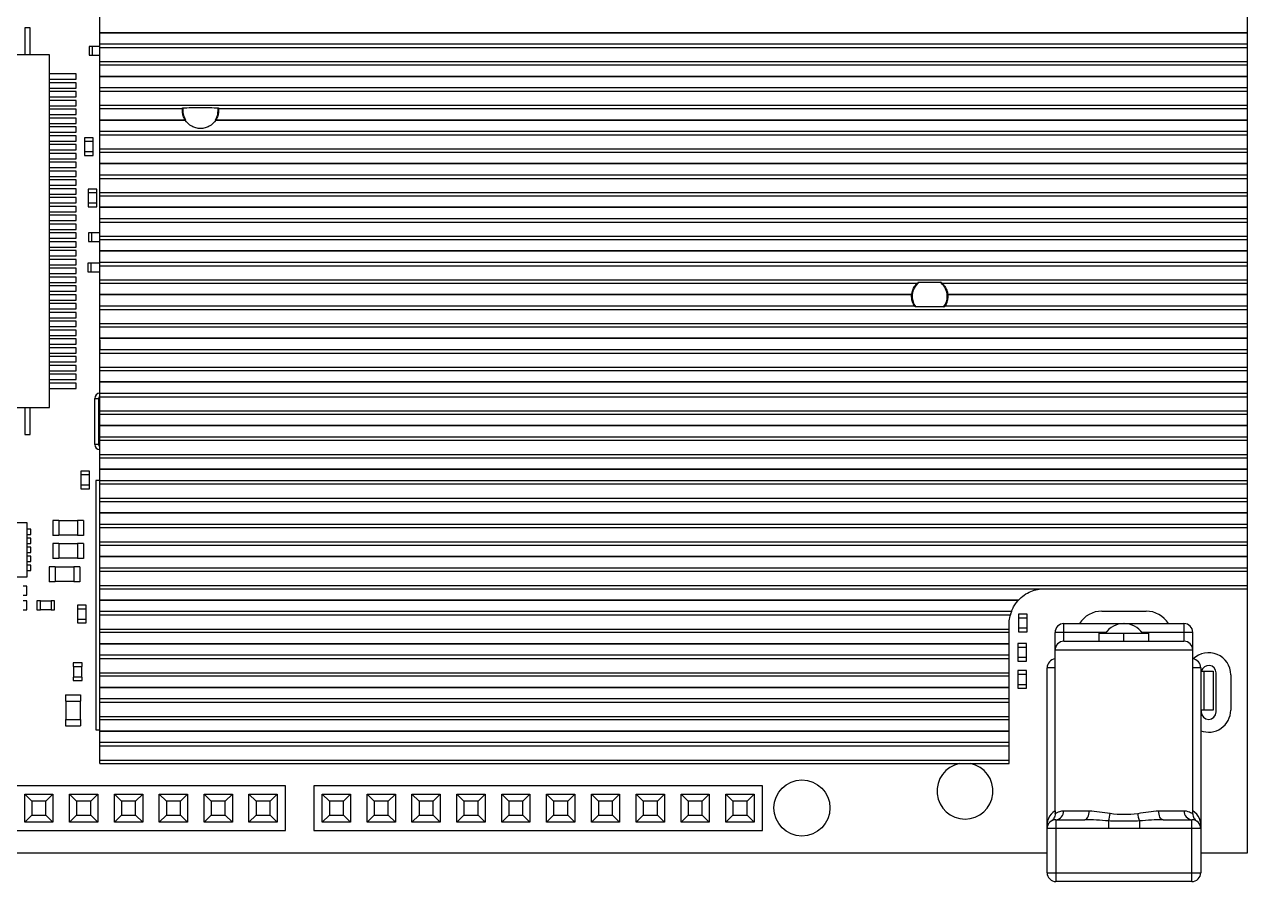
# Model space of a CAD drawing. Extents: x 0 to 723, y 0 to 367.
# Drawn here: x 629.4 to 717.4, y 253 to 314.6 of the extents above; entities that cross this region are included whole.
import ezdxf

# ---------------------------------------------------------------- set-up
doc = ezdxf.new("R2010")
doc.units = 0
doc.header["$MEASUREMENT"] = 0
doc.layers.get('0').update_dxf_attribs({"linetype": 'CONTINUOUS'})

msp = doc.modelspace()

# ---------------------------------------------------------------- linework, layer by layer
at = {"linetype": 'CONTINUOUS'}
for p, q in [((717.411, 255.081), (717.411, 333.358)), ((634.861, 261.503), (634.861, 316.367)), ((629.852, 314.392), (629.465, 314.392)), ((629.465, 314.392), (629.465, 312.457)), ((629.852, 312.457), (629.852, 314.392)), ((717.411, 314.037), (634.861, 314.037)), ((634.861, 314.036), (717.411, 314.036)), ((717.411, 313.211), (634.861, 313.211)), ((631.231, 312.457), (605.861, 312.457)), ((631.231, 287.087), (631.231, 312.457)), ((634.089, 313.053), (634.089, 312.418)), ((634.343, 313.053), (634.089, 313.053)), ((634.089, 312.418), (634.343, 312.418)), ((634.343, 312.418), (634.343, 313.053)), ((634.861, 313.04), (634.343, 313.04)), ((634.343, 312.431), (634.861, 312.431)), ((634.861, 312.976), (717.411, 312.976)), ((634.861, 311.96), (717.411, 311.96)), ((634.861, 311.724), (717.411, 311.724)), ((633.166, 311.078), (631.231, 311.078)), ((631.231, 310.691), (633.166, 310.691)), ((633.166, 310.691), (633.166, 311.078)), ((717.411, 310.899), (634.861, 310.899)), ((634.861, 310.898), (717.411, 310.898)), ((633.166, 310.443), (631.231, 310.443)), ((631.231, 310.056), (633.166, 310.056)), ((633.166, 309.808), (631.231, 309.808)), ((633.166, 310.056), (633.166, 310.443)), ((633.166, 309.421), (633.166, 309.808)), ((717.411, 310.073), (634.861, 310.073)), ((634.861, 309.838), (717.411, 309.838)), ((631.231, 309.421), (633.166, 309.421)), ((633.166, 309.173), (631.231, 309.173)), ((631.231, 308.786), (633.166, 308.786)), ((633.166, 308.786), (633.166, 309.173)), ((634.861, 308.822), (717.411, 308.822)), ((633.166, 308.538), (631.231, 308.538)), ((631.231, 308.151), (633.166, 308.151)), ((633.166, 307.903), (631.231, 307.903)), ((633.166, 308.151), (633.166, 308.538)), ((633.166, 307.516), (633.166, 307.903)), ((634.861, 308.587), (640.806, 308.587)), ((643.394, 308.587), (717.411, 308.587)), ((631.231, 307.516), (633.166, 307.516)), ((633.166, 307.268), (631.231, 307.268)), ((633.166, 306.881), (633.166, 307.268)), ((640.993, 307.761), (634.861, 307.761)), ((634.861, 307.761), (640.994, 307.761)), ((717.411, 307.761), (643.207, 307.761)), ((643.207, 307.761), (717.411, 307.761)), ((631.231, 306.881), (633.166, 306.881)), ((633.166, 306.633), (631.231, 306.633)), ((631.231, 306.246), (633.166, 306.246)), ((633.166, 306.246), (633.166, 306.633)), ((634.382, 306.49), (633.747, 306.49)), ((633.747, 306.49), (633.747, 306.236)), ((633.747, 306.236), (634.382, 306.236)), ((633.759, 306.236), (633.759, 305.474)), ((634.369, 305.474), (634.369, 306.236)), ((634.382, 306.236), (634.382, 306.49)), ((717.411, 306.935), (634.861, 306.935)), ((634.861, 306.7), (717.411, 306.7)), ((633.166, 305.998), (631.231, 305.998)), ((631.231, 305.611), (633.166, 305.611)), ((633.166, 305.363), (631.231, 305.363)), ((633.166, 305.611), (633.166, 305.998)), ((633.166, 304.976), (633.166, 305.363)), ((633.747, 305.474), (633.747, 305.22)), ((634.382, 305.474), (633.747, 305.474)), ((634.382, 305.22), (634.382, 305.474)), ((634.861, 305.684), (717.411, 305.684)), ((634.861, 305.449), (717.411, 305.449)), ((631.231, 304.976), (633.166, 304.976)), ((633.166, 304.728), (631.231, 304.728)), ((633.166, 304.341), (633.166, 304.728)), ((633.747, 305.22), (634.382, 305.22)), ((717.411, 304.624), (634.861, 304.624)), ((634.861, 304.623), (717.411, 304.623)), ((631.231, 304.341), (633.166, 304.341)), ((633.166, 304.093), (631.231, 304.093)), ((631.231, 303.706), (633.166, 303.706)), ((633.166, 303.706), (633.166, 304.093)), ((717.411, 303.798), (634.861, 303.798)), ((634.861, 303.563), (717.411, 303.563)), ((633.166, 303.458), (631.231, 303.458)), ((631.231, 303.071), (633.166, 303.071)), ((633.166, 302.823), (631.231, 302.823)), ((633.166, 303.071), (633.166, 303.458)), ((633.166, 302.436), (633.166, 302.823)), ((634.013, 302.799), (634.013, 302.545)), ((634.648, 302.799), (634.013, 302.799)), ((634.648, 302.545), (634.648, 302.799)), ((631.231, 302.436), (633.166, 302.436)), ((633.166, 302.188), (631.231, 302.188)), ((631.231, 301.801), (633.166, 301.801)), ((633.166, 301.801), (633.166, 302.188)), ((634.013, 302.545), (634.648, 302.545)), ((634.013, 301.783), (634.013, 301.529)), ((634.648, 301.783), (634.013, 301.783)), ((634.026, 302.545), (634.026, 301.783)), ((634.635, 301.783), (634.635, 302.545)), ((634.648, 301.529), (634.648, 301.783)), ((634.861, 302.547), (717.411, 302.547)), ((634.861, 302.311), (717.411, 302.311)), ((633.166, 301.553), (631.231, 301.553)), ((631.231, 301.166), (633.166, 301.166)), ((633.166, 300.918), (631.231, 300.918)), ((633.166, 301.166), (633.166, 301.553)), ((633.166, 300.531), (633.166, 300.918)), ((634.013, 301.529), (634.648, 301.529)), ((717.411, 301.486), (634.861, 301.486)), ((634.861, 301.485), (717.411, 301.485)), ((631.231, 300.531), (633.166, 300.531)), ((633.166, 300.283), (631.231, 300.283)), ((633.166, 299.896), (633.166, 300.283)), ((717.411, 300.66), (634.861, 300.66)), ((634.861, 300.425), (717.411, 300.425)), ((631.231, 299.896), (633.166, 299.896)), ((633.166, 299.648), (631.231, 299.648)), ((631.231, 299.261), (633.166, 299.261)), ((633.166, 299.261), (633.166, 299.648)), ((634.29, 299.653), (634.036, 299.653)), ((634.036, 299.653), (634.036, 299.018)), ((634.29, 299.018), (634.29, 299.653)), ((634.861, 299.64), (634.29, 299.64)), ((634.861, 299.409), (717.411, 299.409)), ((634.861, 299.174), (717.411, 299.174)), ((633.166, 299.013), (631.231, 299.013)), ((631.231, 298.626), (633.166, 298.626)), ((633.166, 298.378), (631.231, 298.378)), ((633.166, 298.626), (633.166, 299.013)), ((633.166, 297.991), (633.166, 298.378)), ((634.036, 299.018), (634.29, 299.018)), ((634.29, 299.031), (634.861, 299.031)), ((717.411, 298.348), (634.861, 298.348)), ((634.861, 298.348), (717.411, 298.348)), ((631.231, 297.991), (633.166, 297.991)), ((633.166, 297.743), (631.231, 297.743)), ((631.231, 297.356), (633.166, 297.356)), ((633.166, 297.356), (633.166, 297.743)), ((634.24, 297.48), (633.986, 297.48)), ((633.986, 297.48), (633.986, 296.845)), ((634.24, 296.845), (634.24, 297.48)), ((634.861, 297.468), (634.24, 297.468)), ((717.411, 297.523), (634.861, 297.523)), ((633.166, 297.108), (631.231, 297.108)), ((631.231, 296.721), (633.166, 296.721)), ((633.166, 296.473), (631.231, 296.473)), ((633.166, 296.721), (633.166, 297.108)), ((633.166, 296.086), (633.166, 296.473)), ((633.986, 296.845), (634.24, 296.845)), ((634.24, 296.858), (634.861, 296.858)), ((634.861, 297.287), (717.411, 297.287)), ((631.231, 296.086), (633.166, 296.086)), ((633.166, 295.838), (631.231, 295.838)), ((633.166, 295.451), (633.166, 295.838)), ((634.861, 296.271), (717.411, 296.271)), ((634.861, 296.036), (693.662, 296.036)), ((695.441, 296.036), (717.411, 296.036)), ((631.231, 295.451), (633.166, 295.451)), ((633.166, 295.203), (631.231, 295.203)), ((631.231, 294.816), (633.166, 294.816)), ((633.166, 294.816), (633.166, 295.203)), ((693.255, 295.211), (634.861, 295.211)), ((634.861, 295.21), (693.255, 295.21)), ((717.411, 295.211), (695.847, 295.211)), ((695.847, 295.21), (717.411, 295.21)), ((633.166, 294.568), (631.231, 294.568)), ((631.231, 294.178), (633.166, 294.178)), ((633.166, 293.933), (631.231, 293.933)), ((633.166, 294.178), (633.166, 294.568)), ((633.166, 293.546), (633.166, 293.933)), ((634.842, 294.008), (634.842, 293.373)), ((634.861, 294.008), (634.842, 294.008)), ((693.454, 294.385), (634.861, 294.385)), ((634.861, 294.15), (717.411, 294.15)), ((717.411, 294.385), (695.648, 294.385)), ((631.231, 293.546), (633.166, 293.546)), ((633.166, 293.298), (631.231, 293.298)), ((633.166, 292.911), (633.166, 293.298)), ((634.842, 293.373), (634.861, 293.373)), ((634.861, 292.976), (634.842, 292.976)), ((634.842, 292.976), (634.842, 292.341)), ((634.861, 293.134), (717.411, 293.134)), ((631.231, 292.911), (633.166, 292.911)), ((633.166, 292.663), (631.231, 292.663)), ((631.231, 292.276), (633.166, 292.276)), ((633.166, 292.276), (633.166, 292.663)), ((634.842, 292.341), (634.861, 292.341)), ((634.861, 292.898), (717.411, 292.898)), ((717.411, 292.073), (634.861, 292.073)), ((634.861, 292.073), (717.411, 292.073)), ((633.166, 292.028), (631.231, 292.028)), ((631.231, 291.641), (633.166, 291.641)), ((633.166, 291.393), (631.231, 291.393)), ((633.166, 291.641), (633.166, 292.028)), ((633.166, 291.006), (633.166, 291.393)), ((634.861, 291.931), (634.857, 291.931)), ((634.857, 291.931), (634.857, 291.296)), ((634.857, 291.296), (634.861, 291.296)), ((717.411, 291.247), (634.861, 291.247)), ((631.231, 291.006), (633.166, 291.006)), ((633.166, 290.758), (631.231, 290.758)), ((631.231, 290.371), (633.166, 290.371)), ((633.166, 290.371), (633.166, 290.758)), ((634.861, 291.012), (717.411, 291.012)), ((633.166, 290.123), (631.231, 290.123)), ((631.231, 289.736), (633.166, 289.736)), ((633.166, 289.488), (631.231, 289.488)), ((633.166, 289.736), (633.166, 290.123)), ((633.166, 289.101), (633.166, 289.488)), ((634.861, 289.996), (717.411, 289.996)), ((634.861, 289.761), (717.411, 289.761)), ((631.231, 289.101), (633.166, 289.101)), ((633.166, 288.853), (631.231, 288.853)), ((633.166, 288.466), (633.166, 288.853)), ((717.411, 288.935), (634.861, 288.935)), ((634.861, 288.935), (717.411, 288.935)), ((631.231, 288.466), (633.166, 288.466)), ((634.501, 284.446), (634.501, 287.748)), ((634.501, 287.748), (634.755, 287.748)), ((634.755, 287.748), (634.755, 284.446)), ((717.411, 288.11), (634.861, 288.11)), ((634.861, 287.874), (717.411, 287.874)), ((605.861, 287.087), (631.231, 287.087)), ((629.465, 287.087), (629.465, 285.152)), ((629.852, 285.152), (629.852, 287.087)), ((634.861, 286.858), (717.411, 286.858)), ((634.861, 286.623), (717.411, 286.623)), ((629.465, 285.152), (629.852, 285.152)), ((717.411, 285.798), (634.861, 285.798)), ((634.861, 285.797), (717.411, 285.797)), ((634.755, 284.446), (634.501, 284.446)), ((717.411, 284.972), (634.861, 284.972)), ((634.861, 284.737), (717.411, 284.737)), ((634.861, 283.721), (717.411, 283.721)), ((634.861, 283.485), (717.411, 283.485)), ((633.485, 282.531), (633.485, 282.277)), ((634.12, 282.531), (633.485, 282.531)), ((634.12, 282.277), (634.12, 282.531)), ((717.411, 282.66), (634.861, 282.66)), ((634.861, 282.66), (717.411, 282.66)), ((633.485, 282.277), (634.12, 282.277)), ((633.485, 281.515), (633.485, 281.261)), ((634.12, 281.515), (633.485, 281.515)), ((633.497, 282.277), (633.497, 281.515)), ((634.107, 281.515), (634.107, 282.277)), ((634.12, 281.261), (634.12, 281.515)), ((634.574, 281.845), (634.574, 263.938)), ((634.861, 281.845), (634.574, 281.845)), ((717.411, 281.834), (634.861, 281.834)), ((634.861, 281.599), (717.411, 281.599)), ((633.485, 281.261), (634.12, 281.261)), ((634.861, 280.583), (717.411, 280.583)), ((634.861, 280.348), (717.411, 280.348)), ((631.473, 278.98), (631.473, 277.901)), ((631.918, 278.98), (631.473, 278.98)), ((631.918, 278.98), (631.918, 277.901)), ((633.251, 278.955), (631.918, 278.955)), ((633.251, 278.98), (633.251, 277.901)), ((633.696, 278.98), (633.251, 278.98)), ((633.696, 278.98), (633.696, 277.901)), ((717.411, 279.523), (634.861, 279.523)), ((634.861, 279.522), (717.411, 279.522)), ((629.624, 278.795), (626.331, 278.795)), ((629.624, 274.924), (629.624, 278.795)), ((629.905, 278.344), (629.624, 278.344)), ((629.905, 277.956), (629.905, 278.344)), ((717.411, 278.697), (634.861, 278.697)), ((634.861, 278.461), (717.411, 278.461)), ((629.624, 277.956), (629.905, 277.956)), ((629.905, 277.698), (629.624, 277.698)), ((629.624, 277.311), (629.905, 277.311)), ((629.905, 277.311), (629.905, 277.698)), ((631.471, 277.322), (631.471, 276.242)), ((631.915, 277.322), (631.471, 277.322)), ((631.918, 277.901), (631.473, 277.901)), ((631.915, 277.322), (631.915, 276.242)), ((633.249, 277.296), (631.915, 277.296)), ((633.251, 277.926), (631.918, 277.926)), ((633.249, 277.322), (633.249, 276.242)), ((633.693, 277.322), (633.249, 277.322)), ((633.696, 277.901), (633.251, 277.901)), ((633.693, 277.322), (633.693, 276.242)), ((634.861, 277.445), (717.411, 277.445)), ((634.861, 277.21), (717.411, 277.21)), ((629.905, 277.053), (629.624, 277.053)), ((629.624, 276.666), (629.905, 276.666)), ((629.905, 276.408), (629.624, 276.408)), ((629.905, 276.666), (629.905, 277.053)), ((629.905, 276.021), (629.905, 276.408)), ((631.915, 276.242), (631.471, 276.242)), ((633.249, 276.268), (631.915, 276.268)), ((633.693, 276.242), (633.249, 276.242)), ((717.411, 276.385), (634.861, 276.385)), ((634.861, 276.384), (717.411, 276.384)), ((629.624, 276.021), (629.905, 276.021)), ((629.905, 275.763), (629.624, 275.763)), ((629.624, 275.376), (629.905, 275.376)), ((629.905, 275.376), (629.905, 275.763)), ((631.655, 275.64), (631.21, 275.64)), ((631.21, 275.64), (631.21, 274.561)), ((631.655, 275.64), (631.655, 274.561)), ((632.988, 275.615), (631.655, 275.615)), ((632.988, 275.64), (632.988, 274.561)), ((633.433, 275.64), (632.988, 275.64)), ((633.433, 275.64), (633.433, 274.561)), ((717.411, 275.559), (634.861, 275.559)), ((626.331, 274.924), (629.624, 274.924)), ((631.655, 274.561), (631.21, 274.561)), ((632.988, 274.586), (631.655, 274.586)), ((633.433, 274.561), (632.988, 274.561)), ((634.861, 275.324), (717.411, 275.324)), ((629.612, 274.242), (629.358, 274.242)), ((629.358, 273.607), (629.612, 273.607)), ((629.612, 273.607), (629.612, 274.242)), ((634.861, 274.308), (717.411, 274.308)), ((634.861, 274.072), (717.411, 274.072)), ((629.606, 273.192), (629.352, 273.192)), ((629.606, 272.557), (629.606, 273.192)), ((630.594, 273.196), (630.34, 273.196)), ((630.34, 273.196), (630.34, 272.561)), ((630.594, 272.561), (630.594, 273.196)), ((631.356, 273.183), (630.594, 273.183)), ((631.356, 273.196), (631.356, 272.561)), ((631.61, 273.196), (631.356, 273.196)), ((631.61, 272.561), (631.61, 273.196)), ((633.245, 272.88), (633.245, 272.626)), ((633.88, 272.88), (633.245, 272.88)), ((633.88, 272.626), (633.88, 272.88)), ((700.932, 273.247), (634.861, 273.247)), ((634.861, 273.247), (700.932, 273.247)), ((629.352, 272.557), (629.606, 272.557)), ((630.34, 272.561), (630.594, 272.561)), ((630.594, 272.574), (631.356, 272.574)), ((631.356, 272.561), (631.61, 272.561)), ((633.245, 272.626), (633.88, 272.626)), ((633.245, 271.864), (633.245, 271.61)), ((633.88, 271.864), (633.245, 271.864)), ((633.257, 272.626), (633.257, 271.864)), ((633.867, 271.864), (633.867, 272.626)), ((633.88, 271.61), (633.88, 271.864)), ((700.427, 272.421), (634.861, 272.421)), ((634.861, 272.186), (700.352, 272.186)), ((700.927, 272.239), (700.927, 271.985)), ((701.562, 272.239), (700.927, 272.239)), ((700.927, 271.985), (701.562, 271.985)), ((700.94, 271.985), (700.94, 271.223)), ((701.549, 271.223), (701.549, 271.985)), ((701.562, 271.985), (701.562, 272.239)), ((706.934, 272.458), (710.109, 272.458)), ((633.245, 271.61), (633.88, 271.61)), ((634.861, 271.17), (700.266, 271.17)), ((700.266, 261.503), (700.266, 271.532)), ((700.927, 271.223), (700.927, 270.969)), ((701.562, 271.223), (700.927, 271.223)), ((700.927, 270.969), (701.562, 270.969)), ((701.562, 270.969), (701.562, 271.223)), ((704.203, 271.565), (712.839, 271.565)), ((704.203, 270.295), (704.203, 271.565)), ((712.839, 271.565), (712.839, 270.295)), ((634.861, 270.935), (700.266, 270.935)), ((700.266, 270.11), (634.861, 270.11)), ((634.861, 270.109), (700.266, 270.109)), ((700.882, 270.133), (700.882, 269.879)), ((701.517, 270.133), (700.882, 270.133)), ((701.517, 269.879), (701.517, 270.133)), ((703.568, 258.097), (703.568, 270.93)), ((707.233, 270.93), (703.568, 270.93)), ((704.203, 270.295), (712.839, 270.295)), ((706.743, 270.295), (706.743, 270.867)), ((706.743, 270.867), (710.299, 270.867)), ((708.521, 270.295), (708.521, 270.867)), ((713.474, 270.93), (709.81, 270.93)), ((710.299, 270.867), (710.299, 270.295)), ((713.474, 258.097), (713.474, 270.93)), ((700.266, 269.284), (634.861, 269.284)), ((700.882, 269.879), (701.517, 269.879)), ((700.894, 269.879), (700.894, 269.117)), ((701.504, 269.117), (701.504, 269.879)), ((713.474, 269.66), (703.568, 269.66)), ((632.952, 268.734), (632.952, 268.48)), ((633.587, 268.734), (632.952, 268.734)), ((632.952, 268.48), (633.587, 268.48)), ((632.965, 268.48), (632.965, 267.718)), ((633.574, 267.718), (633.574, 268.48)), ((633.587, 268.48), (633.587, 268.734)), ((634.861, 269.048), (700.266, 269.048)), ((700.882, 269.117), (700.882, 268.863)), ((701.517, 269.117), (700.882, 269.117)), ((700.882, 268.863), (701.517, 268.863)), ((701.517, 268.863), (701.517, 269.117)), ((702.997, 253.658), (702.997, 268.394)), ((703.568, 268.394), (702.997, 268.394)), ((714.046, 268.393), (713.474, 268.393)), ((714.046, 268.393), (714.046, 253.658)), ((632.952, 267.718), (632.952, 267.464)), ((633.587, 267.718), (632.952, 267.718)), ((632.952, 267.464), (633.587, 267.464)), ((633.587, 267.464), (633.587, 267.718)), ((634.861, 268.032), (700.266, 268.032)), ((634.861, 267.797), (700.266, 267.797)), ((700.88, 268.182), (700.88, 267.928)), ((701.515, 268.182), (700.88, 268.182)), ((700.88, 267.928), (701.515, 267.928)), ((700.893, 267.928), (700.893, 267.166)), ((701.502, 267.166), (701.502, 267.928)), ((701.515, 267.928), (701.515, 268.182)), ((714.046, 268.136), (714.935, 268.136)), ((714.3, 265.342), (714.3, 268.136)), ((714.935, 268.136), (714.935, 265.342)), ((715.149, 265.213), (715.149, 268.02)), ((716.205, 267.886), (716.205, 265.346)), ((700.266, 266.972), (634.861, 266.972)), ((634.861, 266.971), (700.266, 266.971)), ((701.515, 267.166), (700.88, 267.166)), ((700.88, 267.166), (700.88, 266.912)), ((700.88, 266.912), (701.515, 266.912)), ((701.515, 266.912), (701.515, 267.166)), ((632.4, 266.441), (632.4, 265.996)), ((632.4, 266.441), (633.48, 266.441)), ((632.4, 265.996), (633.48, 265.996)), ((632.426, 265.996), (632.426, 264.663)), ((633.454, 265.996), (633.454, 264.663)), ((633.48, 266.441), (633.48, 265.996)), ((700.266, 266.146), (634.861, 266.146)), ((634.861, 265.911), (700.266, 265.911)), ((634.861, 264.895), (700.266, 264.895)), ((714.935, 265.342), (714.046, 265.342)), ((714.085, 265.342), (714.085, 265.213)), ((632.4, 264.663), (632.4, 264.218)), ((632.4, 264.663), (633.48, 264.663)), ((632.4, 264.218), (633.48, 264.218)), ((633.48, 264.663), (633.48, 264.218)), ((634.574, 263.938), (634.861, 263.938)), ((634.861, 264.66), (700.266, 264.66)), ((700.266, 263.834), (634.861, 263.834)), ((634.861, 263.834), (700.266, 263.834)), ((700.266, 263.008), (634.861, 263.008)), ((634.861, 262.773), (700.266, 262.773)), ((634.861, 261.757), (700.266, 261.757)), ((634.861, 261.503), (700.266, 261.503)), ((648.217, 259.908), (622.411, 259.908)), ((648.217, 256.682), (648.217, 259.908)), ((650.264, 259.908), (650.264, 256.682)), ((682.522, 259.908), (650.264, 259.908)), ((682.522, 256.682), (682.522, 259.908)), ((629.459, 259.311), (631.491, 259.311)), ((629.459, 257.279), (629.459, 259.311)), ((629.459, 259.311), (629.967, 258.803)), ((629.967, 258.803), (629.967, 257.787)), ((630.983, 258.803), (629.967, 258.803)), ((630.983, 258.803), (631.491, 259.311)), ((630.983, 257.787), (630.983, 258.803)), ((631.491, 259.311), (631.491, 257.279)), ((632.685, 259.311), (634.717, 259.311)), ((632.685, 257.279), (632.685, 259.311)), ((632.685, 259.311), (633.193, 258.803)), ((633.193, 258.803), (633.193, 257.787)), ((634.209, 258.803), (633.193, 258.803)), ((634.209, 258.803), (634.717, 259.311)), ((634.209, 257.787), (634.209, 258.803)), ((634.717, 259.311), (634.717, 257.279)), ((635.911, 259.311), (637.943, 259.311)), ((635.911, 257.279), (635.911, 259.311)), ((635.911, 259.311), (636.419, 258.803)), ((636.419, 258.803), (636.419, 257.787)), ((637.435, 258.803), (636.419, 258.803)), ((637.435, 258.803), (637.943, 259.311)), ((637.435, 257.787), (637.435, 258.803)), ((637.943, 259.311), (637.943, 257.279)), ((639.137, 259.311), (641.169, 259.311)), ((639.137, 257.279), (639.137, 259.311)), ((639.137, 259.311), (639.645, 258.803)), ((639.645, 258.803), (639.645, 257.787)), ((640.661, 258.803), (639.645, 258.803)), ((640.661, 258.803), (641.169, 259.311)), ((640.661, 257.787), (640.661, 258.803)), ((641.169, 259.311), (641.169, 257.279)), ((642.363, 259.311), (644.395, 259.311)), ((642.363, 257.279), (642.363, 259.311)), ((642.363, 259.311), (642.871, 258.803)), ((643.887, 258.803), (642.871, 258.803)), ((642.871, 258.803), (642.871, 257.787)), ((643.887, 258.803), (644.395, 259.311)), ((643.887, 257.787), (643.887, 258.803)), ((644.395, 259.311), (644.395, 257.279)), ((645.588, 259.311), (647.62, 259.311)), ((645.588, 257.279), (645.588, 259.311)), ((645.588, 259.311), (646.096, 258.803)), ((647.112, 258.803), (646.096, 258.803)), ((646.096, 258.803), (646.096, 257.787)), ((647.112, 258.803), (647.62, 259.311)), ((647.112, 257.787), (647.112, 258.803)), ((647.62, 259.311), (647.62, 257.279)), ((650.861, 259.311), (652.893, 259.311)), ((650.861, 257.279), (650.861, 259.311)), ((650.861, 259.311), (651.369, 258.803)), ((651.369, 258.803), (651.369, 257.787)), ((652.385, 258.803), (651.369, 258.803)), ((652.385, 258.803), (652.893, 259.311)), ((652.385, 257.787), (652.385, 258.803)), ((652.893, 259.311), (652.893, 257.279)), ((654.086, 259.311), (656.118, 259.311)), ((654.086, 257.279), (654.086, 259.311)), ((654.086, 259.311), (654.594, 258.803)), ((655.61, 258.803), (654.594, 258.803)), ((654.594, 258.803), (654.594, 257.787)), ((655.61, 258.803), (656.118, 259.311)), ((655.61, 257.787), (655.61, 258.803)), ((656.118, 259.311), (656.118, 257.279)), ((657.312, 259.311), (659.344, 259.311)), ((657.312, 257.279), (657.312, 259.311)), ((657.312, 259.311), (657.82, 258.803)), ((658.836, 258.803), (657.82, 258.803)), ((657.82, 258.803), (657.82, 257.787)), ((658.836, 258.803), (659.344, 259.311)), ((658.836, 257.787), (658.836, 258.803)), ((659.344, 259.311), (659.344, 257.279)), ((660.538, 259.311), (662.57, 259.311)), ((660.538, 257.279), (660.538, 259.311)), ((660.538, 259.311), (661.046, 258.803)), ((661.046, 258.803), (661.046, 257.787)), ((662.062, 258.803), (661.046, 258.803)), ((662.062, 258.803), (662.57, 259.311)), ((662.062, 257.787), (662.062, 258.803)), ((662.57, 259.311), (662.57, 257.279)), ((663.764, 259.311), (665.796, 259.311)), ((663.764, 257.279), (663.764, 259.311)), ((663.764, 259.311), (664.272, 258.803)), ((664.272, 258.803), (664.272, 257.787)), ((665.288, 258.803), (664.272, 258.803)), ((665.288, 258.803), (665.796, 259.311)), ((665.288, 257.787), (665.288, 258.803)), ((665.796, 259.311), (665.796, 257.279)), ((666.99, 259.311), (669.022, 259.311)), ((666.99, 257.279), (666.99, 259.311)), ((666.99, 259.311), (667.498, 258.803)), ((668.514, 258.803), (667.498, 258.803)), ((667.498, 258.803), (667.498, 257.787)), ((668.514, 258.803), (669.022, 259.311)), ((668.514, 257.787), (668.514, 258.803)), ((669.022, 259.311), (669.022, 257.279)), ((670.215, 259.311), (672.247, 259.311)), ((670.215, 257.279), (670.215, 259.311)), ((670.215, 259.311), (670.723, 258.803)), ((670.723, 258.803), (670.723, 257.787)), ((671.739, 258.803), (670.723, 258.803)), ((671.739, 258.803), (672.247, 259.311)), ((671.739, 257.787), (671.739, 258.803)), ((672.247, 259.311), (672.247, 257.279)), ((673.441, 259.311), (675.473, 259.311)), ((673.441, 257.279), (673.441, 259.311)), ((673.441, 259.311), (673.949, 258.803)), ((674.965, 258.803), (673.949, 258.803)), ((673.949, 258.803), (673.949, 257.787)), ((674.965, 258.803), (675.473, 259.311)), ((674.965, 257.787), (674.965, 258.803)), ((675.473, 259.311), (675.473, 257.279)), ((676.667, 259.311), (678.699, 259.311)), ((676.667, 257.279), (676.667, 259.311)), ((676.667, 259.311), (677.175, 258.803)), ((677.175, 258.803), (677.175, 257.787)), ((678.191, 258.803), (677.175, 258.803)), ((678.191, 258.803), (678.699, 259.311)), ((678.191, 257.787), (678.191, 258.803)), ((678.699, 259.311), (678.699, 257.279)), ((679.893, 259.311), (681.925, 259.311)), ((679.893, 257.279), (679.893, 259.311)), ((679.893, 259.311), (680.401, 258.803)), ((680.401, 258.803), (680.401, 257.787)), ((681.417, 258.803), (680.401, 258.803)), ((681.417, 258.803), (681.925, 259.311)), ((681.417, 257.787), (681.417, 258.803)), ((681.925, 259.311), (681.925, 257.279)), ((629.459, 257.279), (629.967, 257.787)), ((629.967, 257.787), (630.983, 257.787)), ((630.983, 257.787), (631.491, 257.279)), ((632.685, 257.279), (633.193, 257.787)), ((633.193, 257.787), (634.209, 257.787)), ((634.209, 257.787), (634.717, 257.279)), ((635.911, 257.279), (636.419, 257.787)), ((636.419, 257.787), (637.435, 257.787)), ((637.435, 257.787), (637.943, 257.279)), ((639.137, 257.279), (639.645, 257.787)), ((639.645, 257.787), (640.661, 257.787)), ((640.661, 257.787), (641.169, 257.279)), ((642.363, 257.279), (642.871, 257.787)), ((642.871, 257.787), (643.887, 257.787)), ((643.887, 257.787), (644.395, 257.279)), ((645.588, 257.279), (646.096, 257.787)), ((646.096, 257.787), (647.112, 257.787)), ((647.112, 257.787), (647.62, 257.279)), ((650.861, 257.279), (651.369, 257.787)), ((651.369, 257.787), (652.385, 257.787)), ((652.385, 257.787), (652.893, 257.279)), ((654.086, 257.279), (654.594, 257.787)), ((654.594, 257.787), (655.61, 257.787)), ((655.61, 257.787), (656.118, 257.279)), ((657.312, 257.279), (657.82, 257.787)), ((657.82, 257.787), (658.836, 257.787)), ((658.836, 257.787), (659.344, 257.279)), ((660.538, 257.279), (661.046, 257.787)), ((661.046, 257.787), (662.062, 257.787)), ((662.062, 257.787), (662.57, 257.279)), ((663.764, 257.279), (664.272, 257.787)), ((664.272, 257.787), (665.288, 257.787)), ((665.288, 257.787), (665.796, 257.279)), ((666.99, 257.279), (667.498, 257.787)), ((667.498, 257.787), (668.514, 257.787)), ((668.514, 257.787), (669.022, 257.279)), ((670.215, 257.279), (670.723, 257.787)), ((670.723, 257.787), (671.739, 257.787)), ((671.739, 257.787), (672.247, 257.279)), ((673.441, 257.279), (673.949, 257.787)), ((673.949, 257.787), (674.965, 257.787)), ((674.965, 257.787), (675.473, 257.279)), ((676.667, 257.279), (677.175, 257.787)), ((677.175, 257.787), (678.191, 257.787)), ((678.191, 257.787), (678.699, 257.279)), ((679.893, 257.279), (680.401, 257.787)), ((680.401, 257.787), (681.417, 257.787)), ((681.417, 257.787), (681.925, 257.279)), ((704.187, 258.103), (706.024, 258.103)), ((711.018, 258.103), (712.855, 258.103)), ((631.491, 257.279), (629.459, 257.279)), ((634.717, 257.279), (632.685, 257.279)), ((637.943, 257.279), (635.911, 257.279)), ((641.169, 257.279), (639.137, 257.279)), ((644.395, 257.279), (642.363, 257.279)), ((647.62, 257.279), (645.588, 257.279)), ((652.893, 257.279), (650.861, 257.279)), ((656.118, 257.279), (654.086, 257.279)), ((659.344, 257.279), (657.312, 257.279)), ((662.57, 257.279), (660.538, 257.279)), ((665.796, 257.279), (663.764, 257.279)), ((669.022, 257.279), (666.99, 257.279)), ((672.247, 257.279), (670.215, 257.279)), ((675.473, 257.279), (673.441, 257.279)), ((678.699, 257.279), (676.667, 257.279)), ((681.925, 257.279), (679.893, 257.279)), ((703.632, 257.468), (705.704, 257.468)), ((703.632, 257.468), (703.632, 253.023)), ((707.407, 257.379), (707.407, 256.833)), ((709.636, 257.379), (709.636, 256.833)), ((711.338, 257.468), (713.411, 257.468)), ((713.411, 253.023), (713.411, 257.468)), ((622.411, 256.682), (648.217, 256.682)), ((650.264, 256.682), (682.522, 256.682)), ((707.407, 256.833), (702.997, 256.833)), ((714.046, 256.833), (709.636, 256.833)), ((577.711, 255.081), (702.997, 255.081)), ((714.046, 255.081), (717.411, 255.081)), ((702.997, 253.658), (714.046, 253.658)), ((713.411, 253.023), (703.632, 253.023))]:
    msp.add_line(p, q, dxfattribs=at)
for points in [[(640.806, 308.587), (640.809, 308.615), (640.813, 308.643), (640.813, 308.643)], [(643.387, 308.643), (643.391, 308.615), (643.394, 308.587), (643.394, 308.587)], [(640.994, 307.761), (640.994, 307.761), (640.993, 307.761), (640.993, 307.761), (640.993, 307.761), (640.993, 307.761), (640.993, 307.761), (640.993, 307.761), (640.993, 307.761), (640.993, 307.761)], [(643.207, 307.761), (643.207, 307.761), (643.207, 307.761), (643.207, 307.761), (643.207, 307.761), (643.207, 307.761), (643.207, 307.761), (643.207, 307.761), (643.207, 307.761), (643.207, 307.761)], [(693.255, 295.21), (693.255, 295.21), (693.255, 295.21), (693.255, 295.21), (693.255, 295.21), (693.255, 295.211), (693.255, 295.211), (693.255, 295.211), (693.255, 295.211), (693.255, 295.211)], [(695.847, 295.211), (695.847, 295.211), (695.847, 295.211), (695.847, 295.211), (695.847, 295.21), (695.847, 295.21), (695.847, 295.21), (695.847, 295.21), (695.847, 295.21), (695.847, 295.21)], [(700.932, 273.247), (700.932, 273.247), (700.932, 273.247), (700.932, 273.247), (700.932, 273.247), (700.932, 273.247), (700.932, 273.247), (700.932, 273.247), (700.932, 273.247), (700.932, 273.247)], [(705.704, 257.468), (705.767, 257.481), (705.827, 257.517), (705.882, 257.575), (705.931, 257.654), (705.97, 257.751), (706, 257.86), (706.018, 257.979), (706.024, 258.103), (706.024, 258.103)], [(711.338, 257.468), (711.276, 257.48), (711.216, 257.517), (711.16, 257.575), (711.112, 257.654), (711.072, 257.75), (711.043, 257.86), (711.024, 257.979), (711.018, 258.103), (711.018, 258.103)]]:
    msp.add_lwpolyline(points, dxfattribs=at)
msp.add_circle((685.362, 258.311), 2.016, dxfattribs=at)
for centre, radius, start, end in [((642.1, 308.446), 1.266, 170.8714, 211.74687), ((642.1, 308.446), 1.266, 327.70637, 8.9801), ((694.551, 295.086), 1.266, 130.723, 217.1674), ((694.551, 295.086), 1.302, 129.33646, 133.1148), ((694.551, 295.086), 1.266, 322.34845, 54.33183), ((694.551, 295.086), 1.302, 46.8852, 50.66354), ((694.551, 295.086), 1.302, 212.57628, 215.5824), ((694.551, 295.086), 1.302, 324.4176, 327.42372), ((634.882, 287.748), 0.381, 93.17199, 180), ((634.882, 284.446), 0.381, 180, 266.82801), ((702.806, 271.532), 2.54, 159.51629, 165.0887), ((706.934, 270.553), 1.905, 90, 147.91454), ((710.109, 270.553), 1.905, 32.08263, 90), ((704.203, 270.93), 0.635, 89.99929, 179.99929), ((708.503, 269.978), 1.587, 89.99929, 145.94349), ((708.54, 269.978), 1.587, 34.05508, 89.99929), ((712.839, 270.93), 0.635, 0, 89.99929), ((704.203, 269.66), 0.635, 89.99929, 179.99929), ((712.839, 269.66), 0.635, 0, 89.99929), ((714.617, 267.886), 1.587, 0, 134.37647), ((703.632, 268.394), 0.635, 95.73846, 179.99929), ((713.411, 268.393), 0.635, 0, 84.26012), ((714.617, 268.02), 0.532, 0, 167.34879), ((714.617, 265.346), 1.587, 248.90553, 0), ((714.617, 265.213), 0.532, 180, 0), ((697.091, 259.526), 2.016, 101.2494, 78.7506), ((704.223, 257.04), 1.244, 121.77417, 189.55306), ((703.589, 258.066), 0.599, 274.06801, 3.55872), ((705.526, 258.103), 2.016, 338.945, 354.91873), ((711.517, 258.103), 2.016, 185.07985, 201.05357), ((713.453, 258.066), 0.599, 176.43986, 265.93057), ((712.819, 257.04), 1.244, 350.44551, 58.2244), ((703.632, 256.833), 0.635, 89.99929, 179.99929), ((713.411, 256.833), 0.635, 0, 89.99929), ((703.632, 253.658), 0.635, 179.99929, 269.99929), ((713.411, 253.658), 0.635, 269.99929, 0)]:
    msp.add_arc(centre, radius, start, end, dxfattribs=at)
at = {"color": 8, "linetype": 'CONTINUOUS'}
for centre, start, end in [((634.882, 287.748), 99.55533, 180), ((634.882, 284.446), 180, 260.44467)]:
    msp.add_arc(centre, 0.127, start, end, dxfattribs=at)
at = {"linetype": 'CONTINUOUS'}
for points, knots in [([(640.993, 307.761), (640.935, 307.855), (640.89, 307.956), (640.859, 308.054), (640.828, 308.152), (640.811, 308.246), (640.804, 308.326), (640.797, 308.405), (640.798, 308.47), (640.8, 308.515), (640.803, 308.56), (640.806, 308.584), (640.806, 308.587)], [0, 0, 0, 0, 0.25, 0.25, 0.25, 0.5, 0.5, 0.5, 0.75, 0.75, 0.75, 1, 1, 1, 1]), ([(640.813, 308.643), (641.022, 308.646), (641.231, 308.649), (641.442, 308.652), (641.547, 308.653), (641.653, 308.655), (641.761, 308.656), (641.815, 308.656), (641.87, 308.657), (641.926, 308.658), (641.983, 308.658), (642.042, 308.658), (642.103, 308.658), (642.164, 308.658), (642.223, 308.658), (642.28, 308.657), (642.336, 308.657), (642.391, 308.656), (642.444, 308.656), (642.552, 308.654), (642.657, 308.653), (642.762, 308.652), (642.971, 308.649), (643.179, 308.646), (643.387, 308.643)], [0, 0, 0, 0, 0.25, 0.25, 0.25, 0.375, 0.375, 0.375, 0.4375, 0.4375, 0.4375, 0.5, 0.5, 0.5, 0.5625, 0.5625, 0.5625, 0.625, 0.625, 0.625, 0.75, 0.75, 0.75, 1, 1, 1, 1]), ([(643.394, 308.587), (643.395, 308.584), (643.398, 308.56), (643.4, 308.515), (643.403, 308.47), (643.404, 308.405), (643.396, 308.326), (643.389, 308.247), (643.372, 308.152), (643.342, 308.054), (643.311, 307.956), (643.265, 307.855), (643.207, 307.761)], [0, 0, 0, 0, 0.25, 0.25, 0.25, 0.5, 0.5, 0.5, 0.75, 0.75, 0.75, 1, 1, 1, 1]), ([(643.207, 307.761), (643.086, 307.566), (642.922, 307.414), (642.734, 307.309), (642.64, 307.257), (642.539, 307.216), (642.433, 307.188), (642.328, 307.16), (642.214, 307.145), (642.102, 307.144), (641.989, 307.144), (641.876, 307.159), (641.769, 307.187), (641.663, 307.215), (641.562, 307.256), (641.468, 307.308), (641.281, 307.412), (641.114, 307.566), (640.994, 307.761)], [0, 0, 0, 0, 0.25, 0.25, 0.25, 0.375, 0.375, 0.375, 0.5, 0.5, 0.5, 0.625, 0.625, 0.625, 0.75, 0.75, 0.75, 1, 1, 1, 1]), ([(693.255, 295.211), (693.277, 295.437), (693.362, 295.644), (693.456, 295.789), (693.502, 295.862), (693.551, 295.921), (693.59, 295.964), (693.629, 296.007), (693.659, 296.033), (693.662, 296.036)], [0, 0, 0, 0, 0.5, 0.5, 0.5, 0.75, 0.75, 0.75, 1, 1, 1, 1]), ([(693.726, 296.093), (693.859, 296.094), (693.994, 296.095), (694.131, 296.095), (694.269, 296.096), (694.411, 296.097), (694.553, 296.097), (694.835, 296.097), (695.11, 296.095), (695.376, 296.093)], [0, 0, 0, 0, 0.25, 0.25, 0.25, 0.5, 0.5, 0.5, 1, 1, 1, 1]), ([(695.441, 296.036), (695.444, 296.033), (695.473, 296.007), (695.512, 295.964), (695.551, 295.921), (695.6, 295.862), (695.647, 295.789), (695.694, 295.716), (695.739, 295.629), (695.774, 295.531), (695.81, 295.433), (695.836, 295.324), (695.847, 295.211)], [0, 0, 0, 0, 0.25, 0.25, 0.25, 0.5, 0.5, 0.5, 0.75, 0.75, 0.75, 1, 1, 1, 1]), ([(693.454, 294.385), (693.451, 294.39), (693.387, 294.483), (693.331, 294.631), (693.304, 294.706), (693.278, 294.796), (693.264, 294.894), (693.249, 294.992), (693.245, 295.101), (693.255, 295.21)], [0, 0, 0, 0, 0.5, 0.5, 0.5, 0.75, 0.75, 0.75, 1, 1, 1, 1]), ([(695.847, 295.21), (695.857, 295.101), (695.854, 294.993), (695.839, 294.894), (695.824, 294.795), (695.799, 294.706), (695.771, 294.631), (695.716, 294.482), (695.651, 294.39), (695.648, 294.385)], [0, 0, 0, 0, 0.25, 0.25, 0.25, 0.5, 0.5, 0.5, 1, 1, 1, 1]), ([(695.61, 294.328), (695.442, 294.326), (695.273, 294.325), (695.097, 294.323), (694.921, 294.322), (694.737, 294.321), (694.551, 294.321), (694.459, 294.321), (694.364, 294.321), (694.273, 294.321), (694.182, 294.322), (694.094, 294.323), (694.006, 294.323), (693.831, 294.325), (693.66, 294.326), (693.493, 294.328)], [0, 0, 0, 0, 0.25, 0.25, 0.25, 0.5, 0.5, 0.5, 0.625, 0.625, 0.625, 0.75, 0.75, 0.75, 1, 1, 1, 1]), ([(700.932, 273.247), (701.062, 273.389), (701.204, 273.512), (701.354, 273.616), (701.504, 273.721), (701.659, 273.805), (701.818, 273.872), (701.977, 273.94), (702.14, 273.989), (702.304, 274.022), (702.386, 274.039), (702.469, 274.051), (702.552, 274.06), (702.593, 274.064), (702.635, 274.067), (702.676, 274.069), (702.697, 274.07), (702.718, 274.071), (702.739, 274.072), (702.761, 274.072), (702.782, 274.072), (702.806, 274.072)], [0, 0, 0, 0, 0.25, 0.25, 0.25, 0.5, 0.5, 0.5, 0.75, 0.75, 0.75, 0.875, 0.875, 0.875, 0.9375, 0.9375, 0.9375, 0.96875, 0.96875, 0.96875, 1, 1, 1, 1]), ([(700.427, 272.421), (700.428, 272.424), (700.438, 272.453), (700.459, 272.502), (700.479, 272.552), (700.511, 272.624), (700.554, 272.706), (700.597, 272.789), (700.651, 272.882), (700.716, 272.975), (700.78, 273.068), (700.852, 273.16), (700.932, 273.247)], [0, 0, 0, 0, 0.25, 0.25, 0.25, 0.5, 0.5, 0.5, 0.75, 0.75, 0.75, 1, 1, 1, 1]), ([(700.266, 271.532), (700.266, 271.686), (700.284, 271.856), (700.306, 271.981), (700.329, 272.107), (700.352, 272.186), (700.352, 272.186)], [0, 0, 0, 0, 0.5, 0.5, 0.5, 1, 1, 1, 1]), ([(703.568, 257.894), (703.569, 257.775), (703.538, 257.671), (703.49, 257.584), (703.442, 257.496), (703.374, 257.422), (703.291, 257.369)], [0, 0, 0, 0, 0.5, 0.5, 0.5, 1, 1, 1, 1]), ([(703.568, 257.894), (703.57, 257.895), (703.584, 257.906), (703.611, 257.924), (703.638, 257.943), (703.678, 257.968), (703.73, 257.994), (703.834, 258.046), (703.985, 258.103), (704.187, 258.103)], [0, 0, 0, 0, 0.25, 0.25, 0.25, 0.5, 0.5, 0.5, 1, 1, 1, 1]), ([(703.568, 258.097), (703.568, 258.097), (703.568, 258.097), (703.568, 258.097), (703.568, 258.096), (703.568, 258.096), (703.568, 258.096), (703.568, 258.094), (703.568, 258.093), (703.568, 258.092), (703.568, 258.086), (703.568, 258.081), (703.568, 258.075), (703.568, 258.054), (703.568, 258.032), (703.568, 258.011), (703.568, 257.971), (703.568, 257.932), (703.568, 257.894)], [0, 0, 0, 0, 0.0000002, 0.0000002, 0.0000002, 0.000001, 0.000001, 0.000001, 0.0000042, 0.0000042, 0.0000042, 0.0000170021, 0.0000170021, 0.0000170021, 0.0000683332, 0.0000683332, 0.0000683332, 0.0001628575, 0.0001628575, 0.0001628575, 0.0001628575]), ([(706.024, 258.103), (706.262, 258.103), (706.506, 258.076), (706.757, 258.04), (707.008, 258.005), (707.267, 257.961), (707.534, 257.925)], [0, 0, 0, 0, 0.5, 0.5, 0.5, 1, 1, 1, 1]), ([(707.534, 257.925), (707.859, 257.88), (708.187, 257.862), (708.518, 257.862), (708.849, 257.862), (709.184, 257.88), (709.509, 257.924)], [0, 0, 0, 0, 0.5, 0.5, 0.5, 1, 1, 1, 1]), ([(709.509, 257.924), (709.776, 257.961), (710.034, 258.005), (710.285, 258.04), (710.536, 258.075), (710.78, 258.103), (711.018, 258.103)], [0, 0, 0, 0, 0.5, 0.5, 0.5, 1, 1, 1, 1]), ([(712.855, 258.103), (713.057, 258.103), (713.208, 258.046), (713.312, 257.994), (713.364, 257.968), (713.404, 257.942), (713.431, 257.924), (713.458, 257.906), (713.473, 257.895), (713.474, 257.894)], [0, 0, 0, 0, 0.5, 0.5, 0.5, 0.75, 0.75, 0.75, 1, 1, 1, 1]), ([(713.474, 257.894), (713.474, 257.775), (713.505, 257.671), (713.552, 257.584), (713.6, 257.496), (713.669, 257.422), (713.751, 257.369)], [0, 0, 0, 0, 0.5, 0.5, 0.5, 1, 1, 1, 1]), ([(709.636, 257.379), (709.265, 257.357), (708.894, 257.354), (708.522, 257.354), (708.149, 257.354), (707.777, 257.357), (707.407, 257.379)], [0, 0, 0, 0, 0.5, 0.5, 0.5, 1, 1, 1, 1]), ([(709.636, 256.833), (709.264, 256.833), (708.893, 256.846), (708.521, 256.846), (708.15, 256.846), (707.778, 256.833), (707.407, 256.833)], [0, 0, 0, 0, 0.5, 0.5, 0.5, 1, 1, 1, 1])]:
    msp.add_open_spline(points, degree=3, knots=knots, dxfattribs=at)
for points in [[(713.474, 257.894), (713.474, 257.959), (713.474, 258.028), (713.474, 258.097)], [(707.407, 257.379), (706.831, 257.414), (706.262, 257.468), (705.704, 257.468)], [(711.338, 257.468), (710.781, 257.468), (710.212, 257.414), (709.636, 257.379)]]:
    msp.add_open_spline(points, degree=3, dxfattribs=at)

doc.saveas('drawing.dxf')
